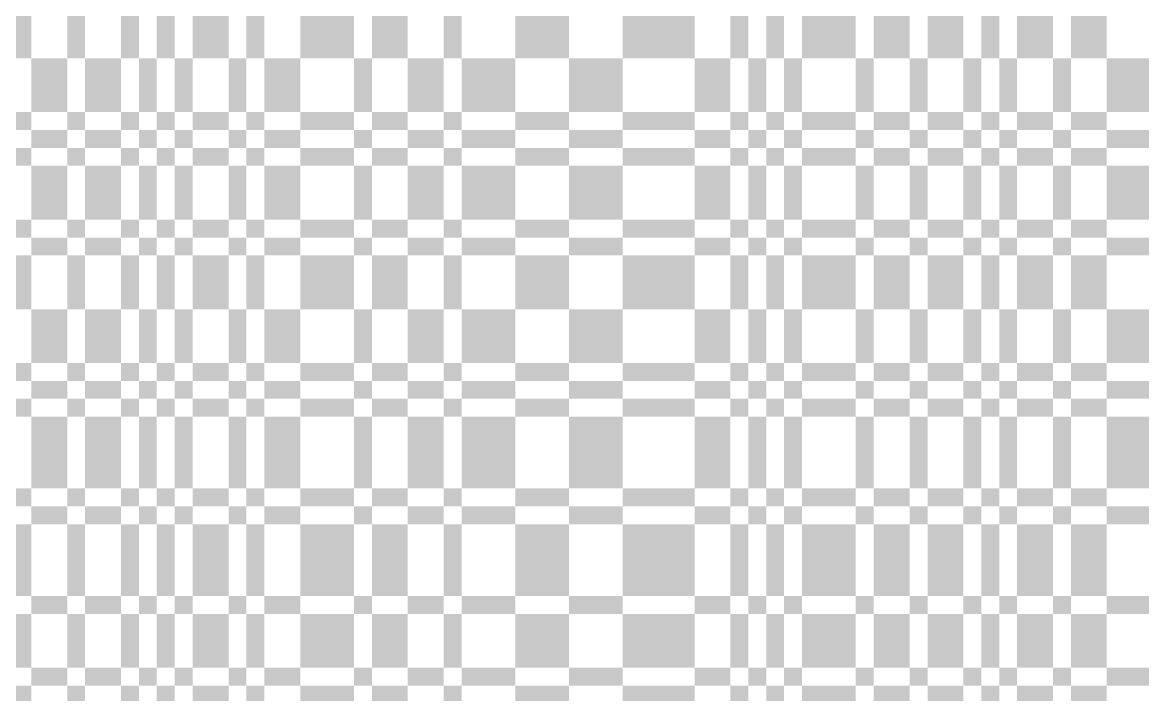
# Model space of a CAD drawing. Extents: x 0 to 10, y 0 to 10.
# Drawn here: x 6.25 to 7.5, y 1.75 to 2.5 of the extents above; entities that cross this region are included whole.
import ezdxf

# ---------------------------------------------------------------- set-up
doc = ezdxf.new("R2010")
doc.units = 0
doc.header["$MEASUREMENT"] = 0
doc.layers.add('CHROME', color=7, linetype='Continuous')

msp = doc.modelspace()

# ---------------------------------------------------------------- linework, layer by layer
at = {"layer": 'CHROME'}
for points in [[(6.24, 2.46), (6.26, 2.46), (6.24, 2.54), (6.26, 2.54)], [(6.3, 2.46), (6.32, 2.46), (6.3, 2.54), (6.32, 2.54)], [(6.36, 2.46), (6.38, 2.46), (6.36, 2.54), (6.38, 2.54)], [(6.4, 2.46), (6.42, 2.46), (6.4, 2.54), (6.42, 2.54)], [(6.44, 2.46), (6.48, 2.46), (6.44, 2.54), (6.48, 2.54)], [(6.5, 2.46), (6.52, 2.46), (6.5, 2.54), (6.52, 2.54)], [(6.56, 2.46), (6.62, 2.46), (6.56, 2.54), (6.62, 2.54)], [(6.64, 2.46), (6.68, 2.46), (6.64, 2.54), (6.68, 2.54)], [(6.72, 2.46), (6.74, 2.46), (6.72, 2.54), (6.74, 2.54)], [(6.8, 2.46), (6.86, 2.46), (6.8, 2.54), (6.86, 2.54)], [(6.92, 2.46), (7, 2.46), (6.92, 2.54), (7, 2.54)], [(7.04, 2.46), (7.06, 2.46), (7.04, 2.54), (7.06, 2.54)], [(7.08, 2.46), (7.1, 2.46), (7.08, 2.54), (7.1, 2.54)], [(7.12, 2.46), (7.18, 2.46), (7.12, 2.54), (7.18, 2.54)], [(7.2, 2.46), (7.24, 2.46), (7.2, 2.54), (7.24, 2.54)], [(7.26, 2.46), (7.3, 2.46), (7.26, 2.54), (7.3, 2.54)], [(7.32, 2.46), (7.34, 2.46), (7.32, 2.54), (7.34, 2.54)], [(7.36, 2.46), (7.4, 2.46), (7.36, 2.54), (7.4, 2.54)], [(7.42, 2.46), (7.46, 2.46), (7.42, 2.54), (7.46, 2.54)], [(6.26, 2.4), (6.3, 2.4), (6.26, 2.46), (6.3, 2.46)], [(6.32, 2.4), (6.36, 2.4), (6.32, 2.46), (6.36, 2.46)], [(6.38, 2.4), (6.4, 2.4), (6.38, 2.46), (6.4, 2.46)], [(6.42, 2.4), (6.44, 2.4), (6.42, 2.46), (6.44, 2.46)], [(6.48, 2.4), (6.5, 2.4), (6.48, 2.46), (6.5, 2.46)], [(6.52, 2.4), (6.56, 2.4), (6.52, 2.46), (6.56, 2.46)], [(6.62, 2.4), (6.64, 2.4), (6.62, 2.46), (6.64, 2.46)], [(6.68, 2.4), (6.72, 2.4), (6.68, 2.46), (6.72, 2.46)], [(6.74, 2.4), (6.8, 2.4), (6.74, 2.46), (6.8, 2.46)], [(6.86, 2.4), (6.92, 2.4), (6.86, 2.46), (6.92, 2.46)], [(7, 2.4), (7.04, 2.4), (7, 2.46), (7.04, 2.46)], [(7.06, 2.4), (7.08, 2.4), (7.06, 2.46), (7.08, 2.46)], [(7.1, 2.4), (7.12, 2.4), (7.1, 2.46), (7.12, 2.46)], [(7.18, 2.4), (7.2, 2.4), (7.18, 2.46), (7.2, 2.46)], [(7.24, 2.4), (7.26, 2.4), (7.24, 2.46), (7.26, 2.46)], [(7.3, 2.4), (7.32, 2.4), (7.3, 2.46), (7.32, 2.46)], [(7.34, 2.4), (7.36, 2.4), (7.34, 2.46), (7.36, 2.46)], [(7.4, 2.4), (7.42, 2.4), (7.4, 2.46), (7.42, 2.46)], [(7.46, 2.4), (7.54, 2.4), (7.46, 2.46), (7.54, 2.46)], [(6.24, 2.38), (6.26, 2.38), (6.24, 2.4), (6.26, 2.4)], [(6.3, 2.38), (6.32, 2.38), (6.3, 2.4), (6.32, 2.4)], [(6.36, 2.38), (6.38, 2.38), (6.36, 2.4), (6.38, 2.4)], [(6.4, 2.38), (6.42, 2.38), (6.4, 2.4), (6.42, 2.4)], [(6.44, 2.38), (6.48, 2.38), (6.44, 2.4), (6.48, 2.4)], [(6.5, 2.38), (6.52, 2.38), (6.5, 2.4), (6.52, 2.4)], [(6.56, 2.38), (6.62, 2.38), (6.56, 2.4), (6.62, 2.4)], [(6.64, 2.38), (6.68, 2.38), (6.64, 2.4), (6.68, 2.4)], [(6.72, 2.38), (6.74, 2.38), (6.72, 2.4), (6.74, 2.4)], [(6.8, 2.38), (6.86, 2.38), (6.8, 2.4), (6.86, 2.4)], [(6.92, 2.38), (7, 2.38), (6.92, 2.4), (7, 2.4)], [(7.04, 2.38), (7.06, 2.38), (7.04, 2.4), (7.06, 2.4)], [(7.08, 2.38), (7.1, 2.38), (7.08, 2.4), (7.1, 2.4)], [(7.12, 2.38), (7.18, 2.38), (7.12, 2.4), (7.18, 2.4)], [(7.2, 2.38), (7.24, 2.38), (7.2, 2.4), (7.24, 2.4)], [(7.26, 2.38), (7.3, 2.38), (7.26, 2.4), (7.3, 2.4)], [(7.32, 2.38), (7.34, 2.38), (7.32, 2.4), (7.34, 2.4)], [(7.36, 2.38), (7.4, 2.38), (7.36, 2.4), (7.4, 2.4)], [(7.42, 2.38), (7.46, 2.38), (7.42, 2.4), (7.46, 2.4)], [(6.26, 2.36), (6.3, 2.36), (6.26, 2.38), (6.3, 2.38)], [(6.32, 2.36), (6.36, 2.36), (6.32, 2.38), (6.36, 2.38)], [(6.38, 2.36), (6.4, 2.36), (6.38, 2.38), (6.4, 2.38)], [(6.42, 2.36), (6.44, 2.36), (6.42, 2.38), (6.44, 2.38)], [(6.48, 2.36), (6.5, 2.36), (6.48, 2.38), (6.5, 2.38)], [(6.52, 2.36), (6.56, 2.36), (6.52, 2.38), (6.56, 2.38)], [(6.62, 2.36), (6.64, 2.36), (6.62, 2.38), (6.64, 2.38)], [(6.68, 2.36), (6.72, 2.36), (6.68, 2.38), (6.72, 2.38)], [(6.74, 2.36), (6.8, 2.36), (6.74, 2.38), (6.8, 2.38)], [(6.86, 2.36), (6.92, 2.36), (6.86, 2.38), (6.92, 2.38)], [(7, 2.36), (7.04, 2.36), (7, 2.38), (7.04, 2.38)], [(7.06, 2.36), (7.08, 2.36), (7.06, 2.38), (7.08, 2.38)], [(7.1, 2.36), (7.12, 2.36), (7.1, 2.38), (7.12, 2.38)], [(7.18, 2.36), (7.2, 2.36), (7.18, 2.38), (7.2, 2.38)], [(7.24, 2.36), (7.26, 2.36), (7.24, 2.38), (7.26, 2.38)], [(7.3, 2.36), (7.32, 2.36), (7.3, 2.38), (7.32, 2.38)], [(7.34, 2.36), (7.36, 2.36), (7.34, 2.38), (7.36, 2.38)], [(7.4, 2.36), (7.42, 2.36), (7.4, 2.38), (7.42, 2.38)], [(7.46, 2.36), (7.54, 2.36), (7.46, 2.38), (7.54, 2.38)], [(6.24, 2.34), (6.26, 2.34), (6.24, 2.36), (6.26, 2.36)], [(6.3, 2.34), (6.32, 2.34), (6.3, 2.36), (6.32, 2.36)], [(6.36, 2.34), (6.38, 2.34), (6.36, 2.36), (6.38, 2.36)], [(6.4, 2.34), (6.42, 2.34), (6.4, 2.36), (6.42, 2.36)], [(6.44, 2.34), (6.48, 2.34), (6.44, 2.36), (6.48, 2.36)], [(6.5, 2.34), (6.52, 2.34), (6.5, 2.36), (6.52, 2.36)], [(6.56, 2.34), (6.62, 2.34), (6.56, 2.36), (6.62, 2.36)], [(6.64, 2.34), (6.68, 2.34), (6.64, 2.36), (6.68, 2.36)], [(6.72, 2.34), (6.74, 2.34), (6.72, 2.36), (6.74, 2.36)], [(6.8, 2.34), (6.86, 2.34), (6.8, 2.36), (6.86, 2.36)], [(6.92, 2.34), (7, 2.34), (6.92, 2.36), (7, 2.36)], [(7.04, 2.34), (7.06, 2.34), (7.04, 2.36), (7.06, 2.36)], [(7.08, 2.34), (7.1, 2.34), (7.08, 2.36), (7.1, 2.36)], [(7.12, 2.34), (7.18, 2.34), (7.12, 2.36), (7.18, 2.36)], [(7.2, 2.34), (7.24, 2.34), (7.2, 2.36), (7.24, 2.36)], [(7.26, 2.34), (7.3, 2.34), (7.26, 2.36), (7.3, 2.36)], [(7.32, 2.34), (7.34, 2.34), (7.32, 2.36), (7.34, 2.36)], [(7.36, 2.34), (7.4, 2.34), (7.36, 2.36), (7.4, 2.36)], [(7.42, 2.34), (7.46, 2.34), (7.42, 2.36), (7.46, 2.36)], [(6.26, 2.28), (6.3, 2.28), (6.26, 2.34), (6.3, 2.34)], [(6.32, 2.28), (6.36, 2.28), (6.32, 2.34), (6.36, 2.34)], [(6.38, 2.28), (6.4, 2.28), (6.38, 2.34), (6.4, 2.34)], [(6.42, 2.28), (6.44, 2.28), (6.42, 2.34), (6.44, 2.34)], [(6.48, 2.28), (6.5, 2.28), (6.48, 2.34), (6.5, 2.34)], [(6.52, 2.28), (6.56, 2.28), (6.52, 2.34), (6.56, 2.34)], [(6.62, 2.28), (6.64, 2.28), (6.62, 2.34), (6.64, 2.34)], [(6.68, 2.28), (6.72, 2.28), (6.68, 2.34), (6.72, 2.34)], [(6.74, 2.28), (6.8, 2.28), (6.74, 2.34), (6.8, 2.34)], [(6.86, 2.28), (6.92, 2.28), (6.86, 2.34), (6.92, 2.34)], [(7, 2.28), (7.04, 2.28), (7, 2.34), (7.04, 2.34)], [(7.06, 2.28), (7.08, 2.28), (7.06, 2.34), (7.08, 2.34)], [(7.1, 2.28), (7.12, 2.28), (7.1, 2.34), (7.12, 2.34)], [(7.18, 2.28), (7.2, 2.28), (7.18, 2.34), (7.2, 2.34)], [(7.24, 2.28), (7.26, 2.28), (7.24, 2.34), (7.26, 2.34)], [(7.3, 2.28), (7.32, 2.28), (7.3, 2.34), (7.32, 2.34)], [(7.34, 2.28), (7.36, 2.28), (7.34, 2.34), (7.36, 2.34)], [(7.4, 2.28), (7.42, 2.28), (7.4, 2.34), (7.42, 2.34)], [(7.46, 2.28), (7.54, 2.28), (7.46, 2.34), (7.54, 2.34)], [(6.24, 2.26), (6.26, 2.26), (6.24, 2.28), (6.26, 2.28)], [(6.3, 2.26), (6.32, 2.26), (6.3, 2.28), (6.32, 2.28)], [(6.36, 2.26), (6.38, 2.26), (6.36, 2.28), (6.38, 2.28)], [(6.4, 2.26), (6.42, 2.26), (6.4, 2.28), (6.42, 2.28)], [(6.44, 2.26), (6.48, 2.26), (6.44, 2.28), (6.48, 2.28)], [(6.5, 2.26), (6.52, 2.26), (6.5, 2.28), (6.52, 2.28)], [(6.56, 2.26), (6.62, 2.26), (6.56, 2.28), (6.62, 2.28)], [(6.64, 2.26), (6.68, 2.26), (6.64, 2.28), (6.68, 2.28)], [(6.72, 2.26), (6.74, 2.26), (6.72, 2.28), (6.74, 2.28)], [(6.8, 2.26), (6.86, 2.26), (6.8, 2.28), (6.86, 2.28)], [(6.92, 2.26), (7, 2.26), (6.92, 2.28), (7, 2.28)], [(7.04, 2.26), (7.06, 2.26), (7.04, 2.28), (7.06, 2.28)], [(7.08, 2.26), (7.1, 2.26), (7.08, 2.28), (7.1, 2.28)], [(7.12, 2.26), (7.18, 2.26), (7.12, 2.28), (7.18, 2.28)], [(7.2, 2.26), (7.24, 2.26), (7.2, 2.28), (7.24, 2.28)], [(7.26, 2.26), (7.3, 2.26), (7.26, 2.28), (7.3, 2.28)], [(7.32, 2.26), (7.34, 2.26), (7.32, 2.28), (7.34, 2.28)], [(7.36, 2.26), (7.4, 2.26), (7.36, 2.28), (7.4, 2.28)], [(7.42, 2.26), (7.46, 2.26), (7.42, 2.28), (7.46, 2.28)], [(6.26, 2.24), (6.3, 2.24), (6.26, 2.26), (6.3, 2.26)], [(6.32, 2.24), (6.36, 2.24), (6.32, 2.26), (6.36, 2.26)], [(6.38, 2.24), (6.4, 2.24), (6.38, 2.26), (6.4, 2.26)], [(6.42, 2.24), (6.44, 2.24), (6.42, 2.26), (6.44, 2.26)], [(6.48, 2.24), (6.5, 2.24), (6.48, 2.26), (6.5, 2.26)], [(6.52, 2.24), (6.56, 2.24), (6.52, 2.26), (6.56, 2.26)], [(6.62, 2.24), (6.64, 2.24), (6.62, 2.26), (6.64, 2.26)], [(6.68, 2.24), (6.72, 2.24), (6.68, 2.26), (6.72, 2.26)], [(6.74, 2.24), (6.8, 2.24), (6.74, 2.26), (6.8, 2.26)], [(6.86, 2.24), (6.92, 2.24), (6.86, 2.26), (6.92, 2.26)], [(7, 2.24), (7.04, 2.24), (7, 2.26), (7.04, 2.26)], [(7.06, 2.24), (7.08, 2.24), (7.06, 2.26), (7.08, 2.26)], [(7.1, 2.24), (7.12, 2.24), (7.1, 2.26), (7.12, 2.26)], [(7.18, 2.24), (7.2, 2.24), (7.18, 2.26), (7.2, 2.26)], [(7.24, 2.24), (7.26, 2.24), (7.24, 2.26), (7.26, 2.26)], [(7.3, 2.24), (7.32, 2.24), (7.3, 2.26), (7.32, 2.26)], [(7.34, 2.24), (7.36, 2.24), (7.34, 2.26), (7.36, 2.26)], [(7.4, 2.24), (7.42, 2.24), (7.4, 2.26), (7.42, 2.26)], [(7.46, 2.24), (7.54, 2.24), (7.46, 2.26), (7.54, 2.26)], [(6.24, 2.18), (6.26, 2.18), (6.24, 2.24), (6.26, 2.24)], [(6.3, 2.18), (6.32, 2.18), (6.3, 2.24), (6.32, 2.24)], [(6.36, 2.18), (6.38, 2.18), (6.36, 2.24), (6.38, 2.24)], [(6.4, 2.18), (6.42, 2.18), (6.4, 2.24), (6.42, 2.24)], [(6.44, 2.18), (6.48, 2.18), (6.44, 2.24), (6.48, 2.24)], [(6.5, 2.18), (6.52, 2.18), (6.5, 2.24), (6.52, 2.24)], [(6.56, 2.18), (6.62, 2.18), (6.56, 2.24), (6.62, 2.24)], [(6.64, 2.18), (6.68, 2.18), (6.64, 2.24), (6.68, 2.24)], [(6.72, 2.18), (6.74, 2.18), (6.72, 2.24), (6.74, 2.24)], [(6.8, 2.18), (6.86, 2.18), (6.8, 2.24), (6.86, 2.24)], [(6.92, 2.18), (7, 2.18), (6.92, 2.24), (7, 2.24)], [(7.04, 2.18), (7.06, 2.18), (7.04, 2.24), (7.06, 2.24)], [(7.08, 2.18), (7.1, 2.18), (7.08, 2.24), (7.1, 2.24)], [(7.12, 2.18), (7.18, 2.18), (7.12, 2.24), (7.18, 2.24)], [(7.2, 2.18), (7.24, 2.18), (7.2, 2.24), (7.24, 2.24)], [(7.26, 2.18), (7.3, 2.18), (7.26, 2.24), (7.3, 2.24)], [(7.32, 2.18), (7.34, 2.18), (7.32, 2.24), (7.34, 2.24)], [(7.36, 2.18), (7.4, 2.18), (7.36, 2.24), (7.4, 2.24)], [(7.42, 2.18), (7.46, 2.18), (7.42, 2.24), (7.46, 2.24)], [(6.26, 2.12), (6.3, 2.12), (6.26, 2.18), (6.3, 2.18)], [(6.32, 2.12), (6.36, 2.12), (6.32, 2.18), (6.36, 2.18)], [(6.38, 2.12), (6.4, 2.12), (6.38, 2.18), (6.4, 2.18)], [(6.42, 2.12), (6.44, 2.12), (6.42, 2.18), (6.44, 2.18)], [(6.48, 2.12), (6.5, 2.12), (6.48, 2.18), (6.5, 2.18)], [(6.52, 2.12), (6.56, 2.12), (6.52, 2.18), (6.56, 2.18)], [(6.62, 2.12), (6.64, 2.12), (6.62, 2.18), (6.64, 2.18)], [(6.68, 2.12), (6.72, 2.12), (6.68, 2.18), (6.72, 2.18)], [(6.74, 2.12), (6.8, 2.12), (6.74, 2.18), (6.8, 2.18)], [(6.86, 2.12), (6.92, 2.12), (6.86, 2.18), (6.92, 2.18)], [(7, 2.12), (7.04, 2.12), (7, 2.18), (7.04, 2.18)], [(7.06, 2.12), (7.08, 2.12), (7.06, 2.18), (7.08, 2.18)], [(7.1, 2.12), (7.12, 2.12), (7.1, 2.18), (7.12, 2.18)], [(7.18, 2.12), (7.2, 2.12), (7.18, 2.18), (7.2, 2.18)], [(7.24, 2.12), (7.26, 2.12), (7.24, 2.18), (7.26, 2.18)], [(7.3, 2.12), (7.32, 2.12), (7.3, 2.18), (7.32, 2.18)], [(7.34, 2.12), (7.36, 2.12), (7.34, 2.18), (7.36, 2.18)], [(7.4, 2.12), (7.42, 2.12), (7.4, 2.18), (7.42, 2.18)], [(7.46, 2.12), (7.54, 2.12), (7.46, 2.18), (7.54, 2.18)], [(6.24, 2.1), (6.26, 2.1), (6.24, 2.12), (6.26, 2.12)], [(6.3, 2.1), (6.32, 2.1), (6.3, 2.12), (6.32, 2.12)], [(6.36, 2.1), (6.38, 2.1), (6.36, 2.12), (6.38, 2.12)], [(6.4, 2.1), (6.42, 2.1), (6.4, 2.12), (6.42, 2.12)], [(6.44, 2.1), (6.48, 2.1), (6.44, 2.12), (6.48, 2.12)], [(6.5, 2.1), (6.52, 2.1), (6.5, 2.12), (6.52, 2.12)], [(6.56, 2.1), (6.62, 2.1), (6.56, 2.12), (6.62, 2.12)], [(6.64, 2.1), (6.68, 2.1), (6.64, 2.12), (6.68, 2.12)], [(6.72, 2.1), (6.74, 2.1), (6.72, 2.12), (6.74, 2.12)], [(6.8, 2.1), (6.86, 2.1), (6.8, 2.12), (6.86, 2.12)], [(6.92, 2.1), (7, 2.1), (6.92, 2.12), (7, 2.12)], [(7.04, 2.1), (7.06, 2.1), (7.04, 2.12), (7.06, 2.12)], [(7.08, 2.1), (7.1, 2.1), (7.08, 2.12), (7.1, 2.12)], [(7.12, 2.1), (7.18, 2.1), (7.12, 2.12), (7.18, 2.12)], [(7.2, 2.1), (7.24, 2.1), (7.2, 2.12), (7.24, 2.12)], [(7.26, 2.1), (7.3, 2.1), (7.26, 2.12), (7.3, 2.12)], [(7.32, 2.1), (7.34, 2.1), (7.32, 2.12), (7.34, 2.12)], [(7.36, 2.1), (7.4, 2.1), (7.36, 2.12), (7.4, 2.12)], [(7.42, 2.1), (7.46, 2.1), (7.42, 2.12), (7.46, 2.12)], [(6.26, 2.08), (6.3, 2.08), (6.26, 2.1), (6.3, 2.1)], [(6.32, 2.08), (6.36, 2.08), (6.32, 2.1), (6.36, 2.1)], [(6.38, 2.08), (6.4, 2.08), (6.38, 2.1), (6.4, 2.1)], [(6.42, 2.08), (6.44, 2.08), (6.42, 2.1), (6.44, 2.1)], [(6.48, 2.08), (6.5, 2.08), (6.48, 2.1), (6.5, 2.1)], [(6.52, 2.08), (6.56, 2.08), (6.52, 2.1), (6.56, 2.1)], [(6.62, 2.08), (6.64, 2.08), (6.62, 2.1), (6.64, 2.1)], [(6.68, 2.08), (6.72, 2.08), (6.68, 2.1), (6.72, 2.1)], [(6.74, 2.08), (6.8, 2.08), (6.74, 2.1), (6.8, 2.1)], [(6.86, 2.08), (6.92, 2.08), (6.86, 2.1), (6.92, 2.1)], [(7, 2.08), (7.04, 2.08), (7, 2.1), (7.04, 2.1)], [(7.06, 2.08), (7.08, 2.08), (7.06, 2.1), (7.08, 2.1)], [(7.1, 2.08), (7.12, 2.08), (7.1, 2.1), (7.12, 2.1)], [(7.18, 2.08), (7.2, 2.08), (7.18, 2.1), (7.2, 2.1)], [(7.24, 2.08), (7.26, 2.08), (7.24, 2.1), (7.26, 2.1)], [(7.3, 2.08), (7.32, 2.08), (7.3, 2.1), (7.32, 2.1)], [(7.34, 2.08), (7.36, 2.08), (7.34, 2.1), (7.36, 2.1)], [(7.4, 2.08), (7.42, 2.08), (7.4, 2.1), (7.42, 2.1)], [(7.46, 2.08), (7.54, 2.08), (7.46, 2.1), (7.54, 2.1)], [(6.24, 2.06), (6.26, 2.06), (6.24, 2.08), (6.26, 2.08)], [(6.3, 2.06), (6.32, 2.06), (6.3, 2.08), (6.32, 2.08)], [(6.36, 2.06), (6.38, 2.06), (6.36, 2.08), (6.38, 2.08)], [(6.4, 2.06), (6.42, 2.06), (6.4, 2.08), (6.42, 2.08)], [(6.44, 2.06), (6.48, 2.06), (6.44, 2.08), (6.48, 2.08)], [(6.5, 2.06), (6.52, 2.06), (6.5, 2.08), (6.52, 2.08)], [(6.56, 2.06), (6.62, 2.06), (6.56, 2.08), (6.62, 2.08)], [(6.64, 2.06), (6.68, 2.06), (6.64, 2.08), (6.68, 2.08)], [(6.72, 2.06), (6.74, 2.06), (6.72, 2.08), (6.74, 2.08)], [(6.8, 2.06), (6.86, 2.06), (6.8, 2.08), (6.86, 2.08)], [(6.92, 2.06), (7, 2.06), (6.92, 2.08), (7, 2.08)], [(7.04, 2.06), (7.06, 2.06), (7.04, 2.08), (7.06, 2.08)], [(7.08, 2.06), (7.1, 2.06), (7.08, 2.08), (7.1, 2.08)], [(7.12, 2.06), (7.18, 2.06), (7.12, 2.08), (7.18, 2.08)], [(7.2, 2.06), (7.24, 2.06), (7.2, 2.08), (7.24, 2.08)], [(7.26, 2.06), (7.3, 2.06), (7.26, 2.08), (7.3, 2.08)], [(7.32, 2.06), (7.34, 2.06), (7.32, 2.08), (7.34, 2.08)], [(7.36, 2.06), (7.4, 2.06), (7.36, 2.08), (7.4, 2.08)], [(7.42, 2.06), (7.46, 2.06), (7.42, 2.08), (7.46, 2.08)], [(6.26, 1.98), (6.3, 1.98), (6.26, 2.06), (6.3, 2.06)], [(6.32, 1.98), (6.36, 1.98), (6.32, 2.06), (6.36, 2.06)], [(6.38, 1.98), (6.4, 1.98), (6.38, 2.06), (6.4, 2.06)], [(6.42, 1.98), (6.44, 1.98), (6.42, 2.06), (6.44, 2.06)], [(6.48, 1.98), (6.5, 1.98), (6.48, 2.06), (6.5, 2.06)], [(6.52, 1.98), (6.56, 1.98), (6.52, 2.06), (6.56, 2.06)], [(6.62, 1.98), (6.64, 1.98), (6.62, 2.06), (6.64, 2.06)], [(6.68, 1.98), (6.72, 1.98), (6.68, 2.06), (6.72, 2.06)], [(6.74, 1.98), (6.8, 1.98), (6.74, 2.06), (6.8, 2.06)], [(6.86, 1.98), (6.92, 1.98), (6.86, 2.06), (6.92, 2.06)], [(7, 1.98), (7.04, 1.98), (7, 2.06), (7.04, 2.06)], [(7.06, 1.98), (7.08, 1.98), (7.06, 2.06), (7.08, 2.06)], [(7.1, 1.98), (7.12, 1.98), (7.1, 2.06), (7.12, 2.06)], [(7.18, 1.98), (7.2, 1.98), (7.18, 2.06), (7.2, 2.06)], [(7.24, 1.98), (7.26, 1.98), (7.24, 2.06), (7.26, 2.06)], [(7.3, 1.98), (7.32, 1.98), (7.3, 2.06), (7.32, 2.06)], [(7.34, 1.98), (7.36, 1.98), (7.34, 2.06), (7.36, 2.06)], [(7.4, 1.98), (7.42, 1.98), (7.4, 2.06), (7.42, 2.06)], [(7.46, 1.98), (7.54, 1.98), (7.46, 2.06), (7.54, 2.06)], [(6.24, 1.96), (6.26, 1.96), (6.24, 1.98), (6.26, 1.98)], [(6.3, 1.96), (6.32, 1.96), (6.3, 1.98), (6.32, 1.98)], [(6.36, 1.96), (6.38, 1.96), (6.36, 1.98), (6.38, 1.98)], [(6.4, 1.96), (6.42, 1.96), (6.4, 1.98), (6.42, 1.98)], [(6.44, 1.96), (6.48, 1.96), (6.44, 1.98), (6.48, 1.98)], [(6.5, 1.96), (6.52, 1.96), (6.5, 1.98), (6.52, 1.98)], [(6.56, 1.96), (6.62, 1.96), (6.56, 1.98), (6.62, 1.98)], [(6.64, 1.96), (6.68, 1.96), (6.64, 1.98), (6.68, 1.98)], [(6.72, 1.96), (6.74, 1.96), (6.72, 1.98), (6.74, 1.98)], [(6.8, 1.96), (6.86, 1.96), (6.8, 1.98), (6.86, 1.98)], [(6.92, 1.96), (7, 1.96), (6.92, 1.98), (7, 1.98)], [(7.04, 1.96), (7.06, 1.96), (7.04, 1.98), (7.06, 1.98)], [(7.08, 1.96), (7.1, 1.96), (7.08, 1.98), (7.1, 1.98)], [(7.12, 1.96), (7.18, 1.96), (7.12, 1.98), (7.18, 1.98)], [(7.2, 1.96), (7.24, 1.96), (7.2, 1.98), (7.24, 1.98)], [(7.26, 1.96), (7.3, 1.96), (7.26, 1.98), (7.3, 1.98)], [(7.32, 1.96), (7.34, 1.96), (7.32, 1.98), (7.34, 1.98)], [(7.36, 1.96), (7.4, 1.96), (7.36, 1.98), (7.4, 1.98)], [(7.42, 1.96), (7.46, 1.96), (7.42, 1.98), (7.46, 1.98)], [(6.26, 1.94), (6.3, 1.94), (6.26, 1.96), (6.3, 1.96)], [(6.32, 1.94), (6.36, 1.94), (6.32, 1.96), (6.36, 1.96)], [(6.38, 1.94), (6.4, 1.94), (6.38, 1.96), (6.4, 1.96)], [(6.42, 1.94), (6.44, 1.94), (6.42, 1.96), (6.44, 1.96)], [(6.48, 1.94), (6.5, 1.94), (6.48, 1.96), (6.5, 1.96)], [(6.52, 1.94), (6.56, 1.94), (6.52, 1.96), (6.56, 1.96)], [(6.62, 1.94), (6.64, 1.94), (6.62, 1.96), (6.64, 1.96)], [(6.68, 1.94), (6.72, 1.94), (6.68, 1.96), (6.72, 1.96)], [(6.74, 1.94), (6.8, 1.94), (6.74, 1.96), (6.8, 1.96)], [(6.86, 1.94), (6.92, 1.94), (6.86, 1.96), (6.92, 1.96)], [(7, 1.94), (7.04, 1.94), (7, 1.96), (7.04, 1.96)], [(7.06, 1.94), (7.08, 1.94), (7.06, 1.96), (7.08, 1.96)], [(7.1, 1.94), (7.12, 1.94), (7.1, 1.96), (7.12, 1.96)], [(7.18, 1.94), (7.2, 1.94), (7.18, 1.96), (7.2, 1.96)], [(7.24, 1.94), (7.26, 1.94), (7.24, 1.96), (7.26, 1.96)], [(7.3, 1.94), (7.32, 1.94), (7.3, 1.96), (7.32, 1.96)], [(7.34, 1.94), (7.36, 1.94), (7.34, 1.96), (7.36, 1.96)], [(7.4, 1.94), (7.42, 1.94), (7.4, 1.96), (7.42, 1.96)], [(7.46, 1.94), (7.54, 1.94), (7.46, 1.96), (7.54, 1.96)], [(6.24, 1.86), (6.26, 1.86), (6.24, 1.94), (6.26, 1.94)], [(6.3, 1.86), (6.32, 1.86), (6.3, 1.94), (6.32, 1.94)], [(6.36, 1.86), (6.38, 1.86), (6.36, 1.94), (6.38, 1.94)], [(6.4, 1.86), (6.42, 1.86), (6.4, 1.94), (6.42, 1.94)], [(6.44, 1.86), (6.48, 1.86), (6.44, 1.94), (6.48, 1.94)], [(6.5, 1.86), (6.52, 1.86), (6.5, 1.94), (6.52, 1.94)], [(6.56, 1.86), (6.62, 1.86), (6.56, 1.94), (6.62, 1.94)], [(6.64, 1.86), (6.68, 1.86), (6.64, 1.94), (6.68, 1.94)], [(6.72, 1.86), (6.74, 1.86), (6.72, 1.94), (6.74, 1.94)], [(6.8, 1.86), (6.86, 1.86), (6.8, 1.94), (6.86, 1.94)], [(6.92, 1.86), (7, 1.86), (6.92, 1.94), (7, 1.94)], [(7.04, 1.86), (7.06, 1.86), (7.04, 1.94), (7.06, 1.94)], [(7.08, 1.86), (7.1, 1.86), (7.08, 1.94), (7.1, 1.94)], [(7.12, 1.86), (7.18, 1.86), (7.12, 1.94), (7.18, 1.94)], [(7.2, 1.86), (7.24, 1.86), (7.2, 1.94), (7.24, 1.94)], [(7.26, 1.86), (7.3, 1.86), (7.26, 1.94), (7.3, 1.94)], [(7.32, 1.86), (7.34, 1.86), (7.32, 1.94), (7.34, 1.94)], [(7.36, 1.86), (7.4, 1.86), (7.36, 1.94), (7.4, 1.94)], [(7.42, 1.86), (7.46, 1.86), (7.42, 1.94), (7.46, 1.94)], [(6.26, 1.84), (6.3, 1.84), (6.26, 1.86), (6.3, 1.86)], [(6.32, 1.84), (6.36, 1.84), (6.32, 1.86), (6.36, 1.86)], [(6.38, 1.84), (6.4, 1.84), (6.38, 1.86), (6.4, 1.86)], [(6.42, 1.84), (6.44, 1.84), (6.42, 1.86), (6.44, 1.86)], [(6.48, 1.84), (6.5, 1.84), (6.48, 1.86), (6.5, 1.86)], [(6.52, 1.84), (6.56, 1.84), (6.52, 1.86), (6.56, 1.86)], [(6.62, 1.84), (6.64, 1.84), (6.62, 1.86), (6.64, 1.86)], [(6.68, 1.84), (6.72, 1.84), (6.68, 1.86), (6.72, 1.86)], [(6.74, 1.84), (6.8, 1.84), (6.74, 1.86), (6.8, 1.86)], [(6.86, 1.84), (6.92, 1.84), (6.86, 1.86), (6.92, 1.86)], [(7, 1.84), (7.04, 1.84), (7, 1.86), (7.04, 1.86)], [(7.06, 1.84), (7.08, 1.84), (7.06, 1.86), (7.08, 1.86)], [(7.1, 1.84), (7.12, 1.84), (7.1, 1.86), (7.12, 1.86)], [(7.18, 1.84), (7.2, 1.84), (7.18, 1.86), (7.2, 1.86)], [(7.24, 1.84), (7.26, 1.84), (7.24, 1.86), (7.26, 1.86)], [(7.3, 1.84), (7.32, 1.84), (7.3, 1.86), (7.32, 1.86)], [(7.34, 1.84), (7.36, 1.84), (7.34, 1.86), (7.36, 1.86)], [(7.4, 1.84), (7.42, 1.84), (7.4, 1.86), (7.42, 1.86)], [(7.46, 1.84), (7.54, 1.84), (7.46, 1.86), (7.54, 1.86)], [(6.24, 1.78), (6.26, 1.78), (6.24, 1.84), (6.26, 1.84)], [(6.3, 1.78), (6.32, 1.78), (6.3, 1.84), (6.32, 1.84)], [(6.36, 1.78), (6.38, 1.78), (6.36, 1.84), (6.38, 1.84)], [(6.4, 1.78), (6.42, 1.78), (6.4, 1.84), (6.42, 1.84)], [(6.44, 1.78), (6.48, 1.78), (6.44, 1.84), (6.48, 1.84)], [(6.5, 1.78), (6.52, 1.78), (6.5, 1.84), (6.52, 1.84)], [(6.56, 1.78), (6.62, 1.78), (6.56, 1.84), (6.62, 1.84)], [(6.64, 1.78), (6.68, 1.78), (6.64, 1.84), (6.68, 1.84)], [(6.72, 1.78), (6.74, 1.78), (6.72, 1.84), (6.74, 1.84)], [(6.8, 1.78), (6.86, 1.78), (6.8, 1.84), (6.86, 1.84)], [(6.92, 1.78), (7, 1.78), (6.92, 1.84), (7, 1.84)], [(7.04, 1.78), (7.06, 1.78), (7.04, 1.84), (7.06, 1.84)], [(7.08, 1.78), (7.1, 1.78), (7.08, 1.84), (7.1, 1.84)], [(7.12, 1.78), (7.18, 1.78), (7.12, 1.84), (7.18, 1.84)], [(7.2, 1.78), (7.24, 1.78), (7.2, 1.84), (7.24, 1.84)], [(7.26, 1.78), (7.3, 1.78), (7.26, 1.84), (7.3, 1.84)], [(7.32, 1.78), (7.34, 1.78), (7.32, 1.84), (7.34, 1.84)], [(7.36, 1.78), (7.4, 1.78), (7.36, 1.84), (7.4, 1.84)], [(7.42, 1.78), (7.46, 1.78), (7.42, 1.84), (7.46, 1.84)], [(6.26, 1.76), (6.3, 1.76), (6.26, 1.78), (6.3, 1.78)], [(6.32, 1.76), (6.36, 1.76), (6.32, 1.78), (6.36, 1.78)], [(6.38, 1.76), (6.4, 1.76), (6.38, 1.78), (6.4, 1.78)], [(6.42, 1.76), (6.44, 1.76), (6.42, 1.78), (6.44, 1.78)], [(6.48, 1.76), (6.5, 1.76), (6.48, 1.78), (6.5, 1.78)], [(6.52, 1.76), (6.56, 1.76), (6.52, 1.78), (6.56, 1.78)], [(6.62, 1.76), (6.64, 1.76), (6.62, 1.78), (6.64, 1.78)], [(6.68, 1.76), (6.72, 1.76), (6.68, 1.78), (6.72, 1.78)], [(6.74, 1.76), (6.8, 1.76), (6.74, 1.78), (6.8, 1.78)], [(6.86, 1.76), (6.92, 1.76), (6.86, 1.78), (6.92, 1.78)], [(7, 1.76), (7.04, 1.76), (7, 1.78), (7.04, 1.78)], [(7.06, 1.76), (7.08, 1.76), (7.06, 1.78), (7.08, 1.78)], [(7.1, 1.76), (7.12, 1.76), (7.1, 1.78), (7.12, 1.78)], [(7.18, 1.76), (7.2, 1.76), (7.18, 1.78), (7.2, 1.78)], [(7.24, 1.76), (7.26, 1.76), (7.24, 1.78), (7.26, 1.78)], [(7.3, 1.76), (7.32, 1.76), (7.3, 1.78), (7.32, 1.78)], [(7.34, 1.76), (7.36, 1.76), (7.34, 1.78), (7.36, 1.78)], [(7.4, 1.76), (7.42, 1.76), (7.4, 1.78), (7.42, 1.78)], [(7.46, 1.76), (7.54, 1.76), (7.46, 1.78), (7.54, 1.78)], [(6.24, 1.74), (6.26, 1.74), (6.24, 1.76), (6.26, 1.76)], [(6.3, 1.74), (6.32, 1.74), (6.3, 1.76), (6.32, 1.76)], [(6.36, 1.74), (6.38, 1.74), (6.36, 1.76), (6.38, 1.76)], [(6.4, 1.74), (6.42, 1.74), (6.4, 1.76), (6.42, 1.76)], [(6.44, 1.74), (6.48, 1.74), (6.44, 1.76), (6.48, 1.76)], [(6.5, 1.74), (6.52, 1.74), (6.5, 1.76), (6.52, 1.76)], [(6.56, 1.74), (6.62, 1.74), (6.56, 1.76), (6.62, 1.76)], [(6.64, 1.74), (6.68, 1.74), (6.64, 1.76), (6.68, 1.76)], [(6.72, 1.74), (6.74, 1.74), (6.72, 1.76), (6.74, 1.76)], [(6.8, 1.74), (6.86, 1.74), (6.8, 1.76), (6.86, 1.76)], [(6.92, 1.74), (7, 1.74), (6.92, 1.76), (7, 1.76)], [(7.04, 1.74), (7.06, 1.74), (7.04, 1.76), (7.06, 1.76)], [(7.08, 1.74), (7.1, 1.74), (7.08, 1.76), (7.1, 1.76)], [(7.12, 1.74), (7.18, 1.74), (7.12, 1.76), (7.18, 1.76)], [(7.2, 1.74), (7.24, 1.74), (7.2, 1.76), (7.24, 1.76)], [(7.26, 1.74), (7.3, 1.74), (7.26, 1.76), (7.3, 1.76)], [(7.32, 1.74), (7.34, 1.74), (7.32, 1.76), (7.34, 1.76)], [(7.36, 1.74), (7.4, 1.74), (7.36, 1.76), (7.4, 1.76)], [(7.42, 1.74), (7.46, 1.74), (7.42, 1.76), (7.46, 1.76)]]:
    msp.add_solid(points, dxfattribs=at)

doc.saveas('drawing.dxf')
